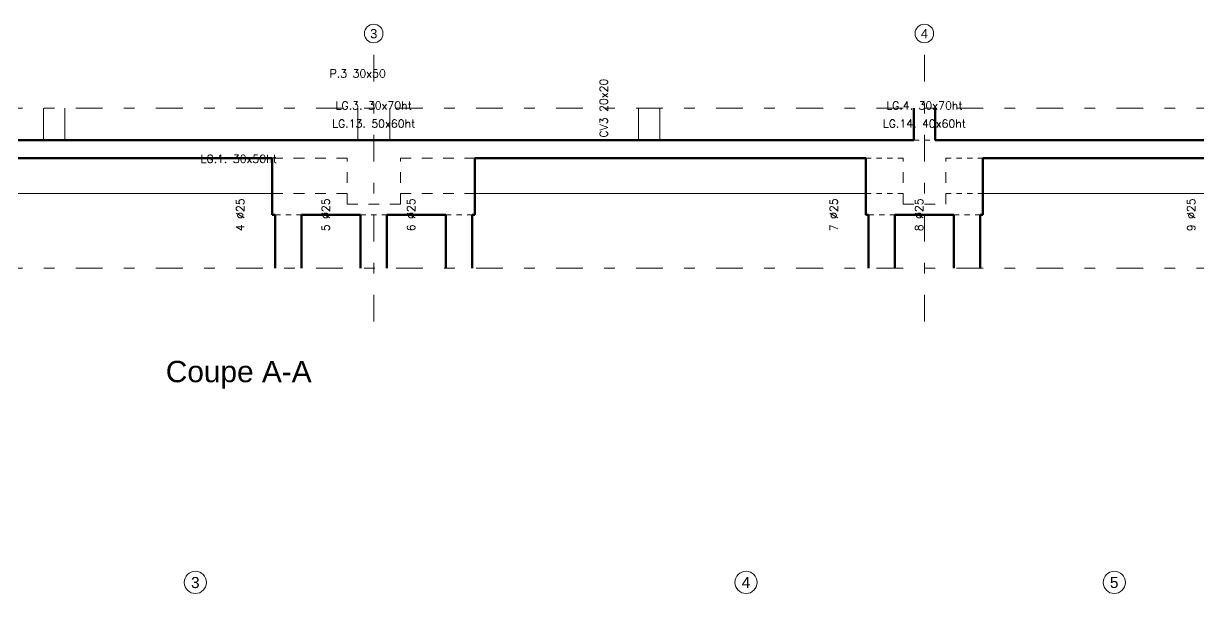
# Model space of a CAD drawing. Header units: centimetres. Extents: x -4069 to 1403, y -6242 to 452.
# Drawn here: x -2386 to -1285, y -189 to 345 of the extents above; entities that cross this region are included whole.
import ezdxf

# ---------------------------------------------------------------- set-up
doc = ezdxf.new("R2010")
doc.units = ezdxf.units.CM
doc.header["$LTSCALE"] = 100
doc.linetypes.add('GrDotted', pattern=[0.4, 0.1, -0.1, 0.1, -0.1])
doc.linetypes.add('GrFeatureAxis', pattern=[0.85, 0.25, -0.2, 0.1, -0.2, 0.1])
for name, color, linetype in [('farges. Bottom view 4 - Souterain', 7, 'Continuous'), ('farges. Coupe A-A', 7, 'Continuous'), ('K_SYM_M_farges_Bottom view 4 - Souterain Coupe A-A Coupe B-B Coupe C-C Coupe D-D Coupe E-E Coupe F-F Coupe G-G Coupe H-H Coupe K-K', 7, 'Continuous')]:
    doc.layers.add(name, color=color, linetype=linetype)
doc.styles.add('GrGrid', font='ARIAL.TTF', dxfattribs={"height": 17})
doc.styles.add('GrTitleDrawing', font='swissli.ttf', dxfattribs={"height": 20})

msp = doc.modelspace()

# ---------------------------------------------------------------- linework, layer by layer
at = {"layer": 'farges. Bottom view 4 - Souterain', "color": 6, "linetype": 'Continuous', "lineweight": 18}
for centre, major_axis, start_param, end_param in [((-2224.9, -178.9), (-7.37, 7.37), 3.926991, 10.210176), ((-1708.9, -178.9), (7.37, 7.37), 5.497787, 11.780972), ((-1363.9, -178.9), (7.37, 7.37), 5.497787, 11.780972)]:
    msp.add_ellipse(centre, major_axis=major_axis, ratio=1, start_param=start_param, end_param=end_param, dxfattribs=at)
at = {"layer": 'farges. Coupe A-A', "color": 251, "linetype": 'GrFeatureAxis', "lineweight": 18}
for p, q in [((-2057.8, 65.7), (-2057.8, 315.7)), ((-1541.8, 65.7), (-1541.8, 315.7))]:
    msp.add_line(p, q, dxfattribs=at)
at = {"layer": 'farges. Coupe A-A', "color": 9, "linetype": 'GrFeatureAxis', "lineweight": 20}
for p, q in [((-3236.8, 265.7), (-1131.8, 265.7)), ((-3236.8, 115.7), (-1131.8, 115.7))]:
    msp.add_line(p, q, dxfattribs=at)
at = {"layer": 'farges. Coupe A-A', "color": 6, "linetype": 'Continuous', "lineweight": 20}
for p, q in [((-2367.3, 265.7), (-2367.3, 235.7)), ((-2347.3, 235.7), (-2347.3, 265.7)), ((-2072.8, 265.7), (-2072.8, 235.7)), ((-2042.8, 235.7), (-2042.8, 265.7)), ((-1809.8, 265.7), (-1809.8, 235.7)), ((-1789.8, 235.7), (-1789.8, 265.7)), ((-2150.3, 165.7), (-2150.3, 115.7)), ((-2070.3, 165.7), (-2070.3, 115.7)), ((-1990.3, 165.7), (-1990.3, 115.7)), ((-1594.3, 165.7), (-1594.3, 115.7)), ((-1514.3, 165.7), (-1514.3, 115.7))]:
    msp.add_line(p, q, dxfattribs=at)
at = {"layer": 'farges. Coupe A-A', "color": 5, "linetype": 'Continuous', "lineweight": 60}
for p, q in [((-1551.8, 265.7), (-1551.8, 235.7)), ((-1531.8, 235.7), (-1531.8, 265.7))]:
    msp.add_line(p, q, dxfattribs=at)
at = {"layer": 'farges. Coupe A-A', "color": 2, "linetype": 'Continuous', "lineweight": 60}
for p, q in [((-2152.8, 235.7), (-2601.9, 235.7)), ((-1596.8, 235.7), (-1962.9, 235.7)), ((-1261.8, 235.7), (-1486.9, 235.7)), ((-2601.9, 218.7), (-2152.8, 218.7)), ((-1962.9, 218.7), (-1596.8, 218.7)), ((-1486.9, 218.7), (-1261.8, 218.7))]:
    msp.add_line(p, q, dxfattribs=at)
at = {"layer": 'farges. Coupe A-A', "color": 102, "linetype": 'Continuous', "lineweight": 60}
for p, q in [((-1962.9, 235.7), (-2152.8, 235.7)), ((-1551.8, 235.7), (-1596.8, 235.7)), ((-1486.9, 235.7), (-1531.8, 235.7)), ((-2152.8, 218.7), (-2152.8, 165.7)), ((-1962.9, 165.7), (-1962.9, 218.7)), ((-1596.8, 218.7), (-1596.8, 165.7)), ((-1486.9, 165.7), (-1486.9, 218.7)), ((-2152.8, 165.7), (-2150.1, 165.7)), ((-2125.4, 165.7), (-2070.1, 165.7)), ((-2045.4, 165.7), (-1990.1, 165.7)), ((-1965.4, 165.7), (-1962.9, 165.7)), ((-1596.8, 165.7), (-1594.1, 165.7)), ((-1569.4, 165.7), (-1514.1, 165.7)), ((-1489.4, 165.7), (-1486.9, 165.7))]:
    msp.add_line(p, q, dxfattribs=at)
at = {"layer": 'farges. Coupe A-A', "color": 5, "linetype": 'GrDotted', "lineweight": 20, "ltscale": 0.5}
msp.add_line((-1551.8, 235.7), (-1531.8, 235.7), dxfattribs=at)
at = {"layer": 'farges. Coupe A-A', "color": 9, "linetype": 'GrDotted', "lineweight": 15}
for p, q in [((-2152.8, 218.7), (-2082.8, 218.7)), ((-2082.8, 175.7), (-2082.8, 218.7)), ((-2032.8, 175.7), (-2032.8, 218.7)), ((-2032.8, 218.7), (-1962.9, 218.7)), ((-1561.8, 175.7), (-1561.8, 218.7)), ((-1521.8, 175.7), (-1521.8, 218.7)), ((-2152.8, 185.7), (-2082.8, 185.7)), ((-2032.8, 185.7), (-1962.9, 185.7)), ((-2082.8, 175.7), (-2032.8, 175.7)), ((-1561.8, 175.7), (-1521.8, 175.7))]:
    msp.add_line(p, q, dxfattribs=at)
at = {"layer": 'farges. Coupe A-A', "color": 9, "linetype": 'GrDotted', "lineweight": 15, "ltscale": 0.5}
for p, q in [((-1596.8, 218.7), (-1561.8, 218.7)), ((-1521.8, 218.7), (-1486.9, 218.7)), ((-1596.8, 185.7), (-1561.8, 185.7)), ((-1521.8, 185.7), (-1486.9, 185.7)), ((-2150.1, 165.7), (-2125.4, 165.7)), ((-2070.1, 165.7), (-2045.4, 165.7)), ((-1990.1, 165.7), (-1965.4, 165.7)), ((-1594.1, 165.7), (-1569.4, 165.7)), ((-1514.1, 165.7), (-1489.4, 165.7))]:
    msp.add_line(p, q, dxfattribs=at)
at = {"layer": 'farges. Coupe A-A', "color": 102, "linetype": 'Continuous', "lineweight": 20}
for p, q in [((-2601.9, 185.7), (-2152.8, 185.7)), ((-1962.9, 185.7), (-1596.8, 185.7)), ((-1486.9, 185.7), (-1261.8, 185.7))]:
    msp.add_line(p, q, dxfattribs=at)
at = {"layer": 'farges. Coupe A-A', "color": 6, "linetype": 'Continuous', "lineweight": 60}
for p, q in [((-2150.1, 165.7), (-2150.1, 115.7)), ((-2125.4, 115.7), (-2125.4, 165.7)), ((-2070.1, 165.7), (-2070.1, 115.7)), ((-2045.4, 115.7), (-2045.4, 165.7)), ((-1990.1, 165.7), (-1990.1, 115.7)), ((-1965.4, 115.7), (-1965.4, 165.7)), ((-1594.1, 165.7), (-1594.1, 115.7)), ((-1569.4, 115.7), (-1569.4, 165.7)), ((-1514.1, 165.7), (-1514.1, 115.7)), ((-1489.4, 115.7), (-1489.4, 165.7))]:
    msp.add_line(p, q, dxfattribs=at)
at = {"layer": 'farges. Coupe A-A', "color": 6, "linetype": 'Continuous', "lineweight": 18}
for centre, major_axis, start_param, end_param in [((-2057.8, 335.7), (-6.14, 6.14), 3.926991, 10.210176), ((-1541.8, 335.7), (6.14, 6.14), 5.497787, 11.780972)]:
    msp.add_ellipse(centre, major_axis=major_axis, ratio=1, start_param=start_param, end_param=end_param, dxfattribs=at)

# ---------------------------------------------------------------- texts
at = {"layer": 'farges. Bottom view 4 - Souterain', "color": 5, "linetype": 'Continuous', "lineweight": -3, "style": 'GrGrid'}
for s, p in [('3', (-2229, -184.2)), ('4', (-1713, -184.1)), ('5', (-1368, -184.1))]:
    msp.add_text(s, height=10.4, dxfattribs=at).set_placement(p)
at = {"layer": 'farges. Coupe A-A', "color": 5, "linetype": 'Continuous', "lineweight": -3, "style": 'GrGrid'}
for s, p in [('3', (-2061.1, 331.2)), ('4', (-1545.1, 331.3))]:
    msp.add_text(s, height=8.69, dxfattribs=at).set_placement(p)
at = {"layer": 'farges. Coupe A-A', "color": 7, "linetype": 'Continuous', "lineweight": -3, "insert": (-2184.3, 28.8), "char_height": 20, "attachment_point": 2, "style": 'GrTitleDrawing'}
msp.add_mtext('Coupe A-A', dxfattribs=at)
at = {"layer": 'K_SYM_M_farges_Bottom view 4 - Souterain Coupe A-A Coupe B-B Coupe C-C Coupe D-D Coupe E-E Coupe F-F Coupe G-G Coupe H-H Coupe K-K', "color": 7, "linetype": 'Continuous', "lineweight": -3, "char_height": 7.5, "attachment_point": 5}
for s, insert in [('{\\Fsimplex.shx|c0|c0;P.3 30x50}', (-2072.8, 298.2)), ('{\\Fsimplex.shx|c0|c0;LG.3. 30x70ht}', (-2057.8, 268.2)), ('{\\Fsimplex.shx|c0|c0;LG.4. 30x70ht}', (-1541.8, 268.2)), ('{\\Fsimplex.shx|c0|c0;LG.13. 50x60ht}', (-2057.8, 251.2)), ('{\\Fsimplex.shx|c0|c0;LG.14. 40x60ht}', (-1541.8, 251.2)), ('{\\Fsimplex.shx|c0|c0;LG.1. 30x50ht}', (-2184.3, 218.2))]:
    msp.add_mtext(s, dxfattribs=dict(at, insert=insert))
at = {"layer": 'K_SYM_M_farges_Bottom view 4 - Souterain Coupe A-A Coupe B-B Coupe C-C Coupe D-D Coupe E-E Coupe F-F Coupe G-G Coupe H-H Coupe K-K', "color": 7, "linetype": 'Continuous', "lineweight": -3, "char_height": 7.5, "attachment_point": 5, "rotation": 90}
for s, insert in [('{\\Fsimplex.shx|c0|c0;CV3 20x20}', (-1842.3, 265.7)), ('{\\Fsimplex.shx|c0|c0;4 %%c25}', (-2182.8, 165.7)), ('{\\Fsimplex.shx|c0|c0;5 %%c25}', (-2102.8, 165.7)), ('{\\Fsimplex.shx|c0|c0;6 %%c25}', (-2022.8, 165.7)), ('{\\Fsimplex.shx|c0|c0;7 %%c25}', (-1626.8, 165.7)), ('{\\Fsimplex.shx|c0|c0;8 %%c25}', (-1546.8, 165.7)), ('{\\Fsimplex.shx|c0|c0;9 %%c25}', (-1291.8, 165.7))]:
    msp.add_mtext(s, dxfattribs=dict(at, insert=insert))

doc.saveas('drawing.dxf')
